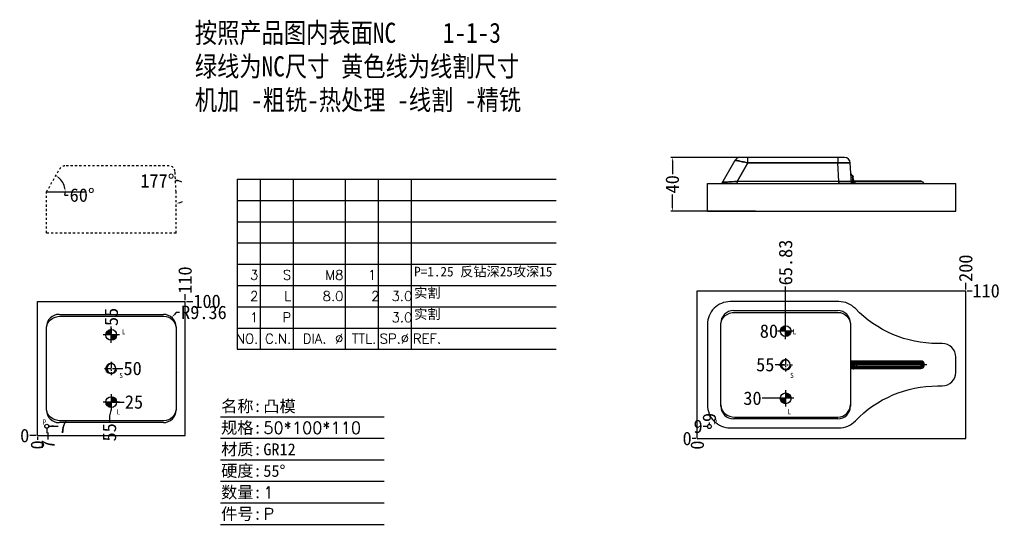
# Model space of a CAD drawing. Header units: millimetres. Extents: x 1371 to 2783, y 14891 to 15308.
# Drawn here: x 1371 to 2103, y 14891 to 15267 of the extents above; entities that cross this region are included whole.
import ezdxf
from ezdxf.enums import TextEntityAlignment as Align

# ---------------------------------------------------------------- set-up
doc = ezdxf.new("R2010")
doc.units = ezdxf.units.MM
doc.header["$LTSCALE"] = 16.335
doc.header["$PDMODE"] = 3
doc.header["$PDSIZE"] = 8
doc.linetypes.add('CENTER', pattern=[0.6, 0.375, -0.075, 0.075, -0.075])
doc.linetypes.add('HIDDEN', pattern=[0.2, 0.1, -0.1])
doc.layers.get('0').update_dxf_attribs({"linetype": 'CONTINUOUS'})
doc.layers.get('Defpoints').update_dxf_attribs({"linetype": 'CONTINUOUS'})
doc.layers.add('+BZ', color=1, linetype='CONTINUOUS', lineweight=13)
doc.layers.add('DEFAULT_2', color=8, linetype='HIDDEN')
doc.styles.add('MYCHINA', font='SimSun.ttf')
doc.styles.get("Standard").update_dxf_attribs({"font": 'txt', "width": 0.85})
doc.styles.add('STANDERD', font='TXT.shx')
doc.styles.add('standern', font='txt.shx')
doc.styles.add('文字', font='NSimSun.ttf')
doc.dimstyles.new('ISO-25_WS', dxfattribs={"dimtxt": 10, "dimasz": 2.5, "dimexe": 1, "dimexo": 1, "dimgap": 1, "dimtad": 0, "dimtoh": 1, "dimdsep": 46, "dimtxsty": '文字', "dimcen": 0, "dimclrd": 256, "dimclre": 256, "dimclrt": 256, "dimazin": 2, "dimtp": 0.1, "dimtfac": 1, "dimtofl": 0, "dimtmove": 0, "dimatfit": 3, "dimfxl": 0, "dimtolj": 1, "dimarcsym": 0})

# ---------------------------------------------------------------- blocks, each defined once
blk = doc.blocks.new('loc')
at = {"linetype": 'CENTER'}
for p, q in [((0.75, 0), (-0.75, 0)), ((0.499, -0.027), (-0.499, 0.027)), ((0.497, -0.054), (-0.497, 0.054)), ((0.493, -0.081), (-0.493, 0.081)), ((0.488, -0.107), (-0.488, 0.107)), ((0.482, -0.134), (-0.482, 0.134)), ((0.474, -0.16), (-0.474, 0.16)), ((0.464, -0.185), (-0.464, 0.185)), ((0.454, -0.21), (-0.454, 0.21)), ((0.442, -0.234), (-0.442, 0.234)), ((0.428, -0.258), (-0.428, 0.258)), ((0.414, -0.281), (-0.414, 0.281)), ((0.398, -0.303), (-0.398, 0.303)), ((0.381, -0.324), (-0.381, 0.324)), ((0.363, -0.344), (-0.363, 0.344)), ((0.344, -0.363), (-0.344, 0.363)), ((0.324, -0.381), (-0.324, 0.381)), ((0.303, -0.398), (-0.303, 0.398)), ((0.281, -0.414), (-0.281, 0.414)), ((0.258, -0.428), (-0.258, 0.428)), ((0.234, -0.442), (-0.234, 0.442)), ((0.21, -0.454), (-0.21, 0.454)), ((0.185, -0.464), (-0.185, 0.464)), ((0.16, -0.474), (-0.16, 0.474)), ((0.134, -0.482), (-0.134, 0.482)), ((0.107, -0.488), (-0.107, 0.488)), ((0.081, -0.493), (-0.081, 0.493)), ((0.054, -0.497), (-0.054, 0.497)), ((0.027, -0.499), (-0.027, 0.499)), ((0, -0.75), (0, 0.75))]:
    blk.add_line(p, q, dxfattribs=at)
blk = doc.blocks.new('LSK')
at = {"linetype": 'CENTER'}
for p, q in [((53.88, -283.24), (53.88, -270.74)), ((47.63, -276.99), (60.13, -276.99))]:
    blk.add_line(p, q, dxfattribs=at)
blk.add_circle((53.88, -276.99), 4.25)
blk.add_arc((53.88, -276.99), 5, 15, 285)
blk = doc.blocks.new('M10')
blk.add_blockref('LSK', (-53.88, 276.99))
blk = doc.blocks.new('*D275')
at = {"lineweight": -2}
blk.add_line((1383.57, 14956.98), (1378.95, 14956.98), dxfattribs=at)
at = {"layer": 'Defpoints', "color": 0}
for p in [(1378.95, 14956.98), (1384.57, 14956.98), (1384.57, 14956.98)]:
    blk.add_point(p, dxfattribs=at)
at = {"insert": (1375.08, 14956.98), "char_height": 10, "attachment_point": 5, "style": '文字'}
blk.add_mtext('\\A1;0', dxfattribs=at)
blk = doc.blocks.new('*D260')
at = {"lineweight": -2}
blk.add_line((1384.57, 14955.98), (1384.57, 14953.93), dxfattribs=at)
at = {"layer": 'Defpoints', "color": 0}
for p in [(1384.57, 14956.98), (1384.57, 14956.98), (1384.57, 14953.93)]:
    blk.add_point(p, dxfattribs=at)
at = {"insert": (1384.57, 14950.07), "char_height": 10, "attachment_point": 5, "rotation": 90, "style": '文字'}
blk.add_mtext('\\A1;0', dxfattribs=at)
blk = doc.blocks.new('*D276')
at = {"lineweight": -2}
blk.add_line((1440.57, 14981.98), (1449.2, 14981.98), dxfattribs=at)
at = {"layer": 'Defpoints', "color": 0}
for p in [(1439.57, 14981.98), (1449.2, 14981.98), (1384.57, 14956.98)]:
    blk.add_point(p, dxfattribs=at)
at = {"insert": (1456.51, 14981.98), "char_height": 10, "attachment_point": 5, "style": '文字'}
blk.add_mtext('\\A1;25', dxfattribs=at)
blk = doc.blocks.new('*D261')
at = {"lineweight": -2}
blk.add_line((1440.57, 15006.98), (1448.15, 15006.98), dxfattribs=at)
at = {"layer": 'Defpoints', "color": 0}
for p in [(1439.57, 15006.98), (1448.15, 15006.98), (1384.57, 14956.98)]:
    blk.add_point(p, dxfattribs=at)
at = {"insert": (1455.48, 15006.98), "char_height": 10, "attachment_point": 5, "style": '文字'}
blk.add_mtext('\\A1;50', dxfattribs=at)
blk = doc.blocks.new('*D277')
at = {"lineweight": -2}
for p, q in [((1439.57, 14980.98), (1439.57, 14976.68)), ((1439.57, 14976.68), (1438.24, 14971.68)), ((1438.24, 14971.68), (1438.24, 14966.68))]:
    blk.add_line(p, q, dxfattribs=at)
at = {"layer": 'Defpoints', "color": 0}
for p in [(1439.57, 14981.98), (1438.24, 14966.68), (1384.57, 14956.98)]:
    blk.add_point(p, dxfattribs=at)
at = {"insert": (1438.24, 14959.43), "char_height": 10, "attachment_point": 5, "rotation": 90, "style": '文字'}
blk.add_mtext('\\A1;55', dxfattribs=at)
blk = doc.blocks.new('*D278')
at = {"lineweight": -2}
blk.add_line((1494.57, 15057.98), (1494.57, 15062.3), dxfattribs=at)
at = {"layer": 'Defpoints', "color": 0}
for p in [(1494.57, 15062.3), (1494.57, 15056.98), (1384.57, 14956.98)]:
    blk.add_point(p, dxfattribs=at)
at = {"insert": (1494.57, 15072.8), "char_height": 10, "attachment_point": 5, "rotation": 90, "style": '文字'}
blk.add_mtext('\\A1;110', dxfattribs=at)
blk = doc.blocks.new('*D262')
at = {"lineweight": -2}
blk.add_line((1495.57, 15056.98), (1500.4, 15056.98), dxfattribs=at)
at = {"layer": 'Defpoints', "color": 0}
for p in [(1494.57, 15056.98), (1500.4, 15056.98), (1384.57, 14956.98)]:
    blk.add_point(p, dxfattribs=at)
at = {"insert": (1510.9, 15056.98), "char_height": 10, "attachment_point": 5, "style": '文字'}
blk.add_mtext('\\A1;100', dxfattribs=at)
blk = doc.blocks.new('*D279')
at = {"lineweight": -2}
for p, q in [((1439.57, 15032.98), (1439.57, 15036.98)), ((1439.57, 15036.98), (1439.58, 15033.15)), ((1439.58, 15033.15), (1439.58, 15038.15))]:
    blk.add_line(p, q, dxfattribs=at)
at = {"layer": 'Defpoints', "color": 0}
for p in [(1439.58, 15038.15), (1439.57, 15031.98), (1384.57, 14956.98)]:
    blk.add_point(p, dxfattribs=at)
at = {"insert": (1439.58, 15045.4), "char_height": 10, "attachment_point": 5, "rotation": 90, "style": '文字'}
blk.add_mtext('\\A1;55', dxfattribs=at)
blk = doc.blocks.new('GDK')
for p, q in [((0.64, -3.96), (28.24, -3.96)), ((0.64, -7.59), (28.24, -7.59)), ((0.64, -11.21), (28.24, -11.21)), ((0.64, -14.84), (28.24, -14.84)), ((0.64, -18.47), (28.24, -18.47)), ((0.64, -22.09), (28.24, -22.09))]:
    blk.add_line(p, q)
at = {"style": 'MYCHINA'}
for s, p in [('名称:', (0.76, -3.18)), ('规格:', (0.76, -6.81)), ('材质:', (0.76, -10.44)), ('硬度:', (0.76, -14.06)), ('数量:', (0.76, -17.69)), ('件号:', (0.76, -21.32))]:
    blk.add_text(s, height=2, dxfattribs=at).set_placement(p)
for tag, p, style in [('NAME', (7.87, -3.21), 'MYCHINA'), ('DIM', (7.87, -6.84), 'standern'), ('MATERIAL', (7.87, -10.46), 'MYCHINA'), ('HRC', (7.87, -14.09), 'MYCHINA'), ('TTL', (7.87, -17.72), 'standern'), ('NO', (7.87, -21.34), 'standern')]:
    blk.add_attdef(tag, p, '', height=2, dxfattribs=dict(style=style))
blk = doc.blocks.new('*D263')
at = {"lineweight": -2}
for p, q in [((1392.57, 14963.98), (1396.57, 14963.98)), ((1396.57, 14963.98), (1394.97, 14963.92)), ((1394.97, 14963.92), (1399.97, 14963.92))]:
    blk.add_line(p, q, dxfattribs=at)
at = {"layer": 'Defpoints', "color": 0}
for p in [(1391.57, 14963.98), (1399.97, 14963.92), (1384.57, 14956.98)]:
    blk.add_point(p, dxfattribs=at)
at = {"insert": (1403.66, 14963.92), "char_height": 10, "attachment_point": 5, "style": '文字'}
blk.add_mtext('\\A1;7', dxfattribs=at)
blk = doc.blocks.new('*D256')
at = {"lineweight": -2}
for p, q in [((1391.57, 14962.98), (1391.57, 14958.98)), ((1391.57, 14958.98), (1392.31, 14959.22)), ((1392.31, 14959.22), (1392.31, 14954.22))]:
    blk.add_line(p, q, dxfattribs=at)
at = {"layer": 'Defpoints', "color": 0}
for p in [(1391.57, 14963.98), (1384.57, 14956.98), (1392.31, 14954.22)]:
    blk.add_point(p, dxfattribs=at)
at = {"insert": (1392.31, 14950.52), "char_height": 10, "attachment_point": 5, "rotation": 90, "style": '文字'}
blk.add_mtext('\\A1;7', dxfattribs=at)
blk = doc.blocks.new('*D264')
at = {"lineweight": -2}
blk.add_line((1875.12, 14954.79), (1872.4, 14954.79), dxfattribs=at)
at = {"layer": 'Defpoints', "color": 0}
for p in [(1872.4, 14954.79), (1876.12, 14954.79), (1876.12, 14954.79)]:
    blk.add_point(p, dxfattribs=at)
at = {"insert": (1868.54, 14954.79), "char_height": 10, "attachment_point": 5, "style": '文字'}
blk.add_mtext('\\A1;0', dxfattribs=at)
blk = doc.blocks.new('*D257')
at = {"lineweight": -2}
blk.add_line((1876.12, 14953.79), (1876.12, 14953.79), dxfattribs=at)
at = {"layer": 'Defpoints', "color": 0}
for p in [(1876.12, 14954.79), (1876.12, 14954.79), (1876.12, 14953.79)]:
    blk.add_point(p, dxfattribs=at)
at = {"insert": (1876.12, 14949.93), "char_height": 10, "attachment_point": 5, "rotation": 90, "style": '文字'}
blk.add_mtext('\\A1;0', dxfattribs=at)
blk = doc.blocks.new('*D265')
at = {"lineweight": -2}
blk.add_line((1885.12, 14964.79), (1885.12, 14966.66), dxfattribs=at)
at = {"layer": 'Defpoints', "color": 0}
for p in [(1885.12, 14966.66), (1885.12, 14963.79), (1876.12, 14954.79)]:
    blk.add_point(p, dxfattribs=at)
at = {"insert": (1885.12, 14970.52), "char_height": 10, "attachment_point": 5, "rotation": 90, "style": '文字'}
blk.add_mtext('\\A1;9', dxfattribs=at)
blk = doc.blocks.new('*D258')
at = {"lineweight": -2}
blk.add_line((1884.12, 14963.79), (1880.56, 14963.79), dxfattribs=at)
at = {"layer": 'Defpoints', "color": 0}
for p in [(1880.56, 14963.79), (1885.12, 14963.79), (1876.12, 14954.79)]:
    blk.add_point(p, dxfattribs=at)
at = {"insert": (1876.7, 14963.79), "char_height": 10, "attachment_point": 5, "style": '文字'}
blk.add_mtext('\\A1;9', dxfattribs=at)
blk = doc.blocks.new('*D266')
at = {"lineweight": -2}
blk.add_line((2076.12, 15065.79), (2076.12, 15070.7), dxfattribs=at)
at = {"layer": 'Defpoints', "color": 0}
for p in [(2076.12, 15070.7), (2076.12, 15064.79), (1876.12, 14954.79)]:
    blk.add_point(p, dxfattribs=at)
at = {"insert": (2076.12, 15081.65), "char_height": 10, "attachment_point": 5, "rotation": 90, "style": '文字'}
blk.add_mtext('\\A1;200', dxfattribs=at)
blk = doc.blocks.new('*D259')
at = {"lineweight": -2}
blk.add_line((2077.12, 15064.79), (2080.78, 15064.79), dxfattribs=at)
at = {"layer": 'Defpoints', "color": 0}
for p in [(2076.12, 15064.79), (2080.78, 15064.79), (1876.12, 14954.79)]:
    blk.add_point(p, dxfattribs=at)
at = {"insert": (2091.28, 15064.79), "char_height": 10, "attachment_point": 5, "style": '文字'}
blk.add_mtext('\\A1;110', dxfattribs=at)
blk = doc.blocks.new('*D267')
at = {"lineweight": -2}
for p, q in [((1929.56, 14984.76), (1924.56, 14984.76)), ((1934.56, 14984.78), (1929.56, 14984.76)), ((1940.95, 14984.78), (1934.56, 14984.78))]:
    blk.add_line(p, q, dxfattribs=at)
at = {"layer": 'Defpoints', "color": 0}
for p in [(1924.56, 14984.76), (1941.95, 14984.78), (1876.12, 14954.79)]:
    blk.add_point(p, dxfattribs=at)
at = {"insert": (1917.22, 14984.76), "char_height": 10, "attachment_point": 5, "style": '文字'}
blk.add_mtext('\\A1;30', dxfattribs=at)
blk = doc.blocks.new('*D268')
at = {"lineweight": -2}
blk.add_line((1940.95, 15009.79), (1934.01, 15009.79), dxfattribs=at)
at = {"layer": 'Defpoints', "color": 0}
for p in [(1934.01, 15009.79), (1941.95, 15009.79), (1876.12, 14954.79)]:
    blk.add_point(p, dxfattribs=at)
at = {"insert": (1926.76, 15009.79), "char_height": 10, "attachment_point": 5, "style": '文字'}
blk.add_mtext('\\A1;55', dxfattribs=at)
blk = doc.blocks.new('*D269')
at = {"lineweight": -2}
blk.add_line((1940.95, 15034.78), (1936.92, 15034.78), dxfattribs=at)
at = {"layer": 'Defpoints', "color": 0}
for p in [(1936.92, 15034.78), (1941.95, 15034.78), (1876.12, 14954.79)]:
    blk.add_point(p, dxfattribs=at)
at = {"insert": (1929.47, 15034.78), "char_height": 10, "attachment_point": 5, "style": '文字'}
blk.add_mtext('\\A1;80', dxfattribs=at)
blk = doc.blocks.new('*D270')
at = {"lineweight": -2}
blk.add_line((1941.95, 15035.78), (1941.95, 15067.94), dxfattribs=at)
at = {"layer": 'Defpoints', "color": 0}
for p in [(1941.95, 15067.94), (1941.95, 15034.78), (1876.12, 14954.79)]:
    blk.add_point(p, dxfattribs=at)
at = {"insert": (1941.95, 15085.94), "char_height": 10, "attachment_point": 5, "rotation": 90, "style": '文字'}
blk.add_mtext('\\A1;65.83', dxfattribs=at)
blk = doc.blocks.new('*D271')
at = {"lineweight": -2}
for p, q in [((1919.36, 15164.19), (1856.53, 15164.19)), ((1857.53, 15161.69), (1857.53, 15151.69)), ((1857.53, 15126.69), (1857.53, 15136.69)), ((1919.36, 15124.19), (1856.53, 15124.19))]:
    blk.add_line(p, q, dxfattribs=at)
for points in [[(1857.11, 15161.69), (1857.95, 15161.69), (1857.53, 15164.19)], [(1857.11, 15126.69), (1857.95, 15126.69), (1857.53, 15124.19)]]:
    blk.add_solid(points)
at = {"layer": 'Defpoints', "color": 0}
for p in [(1857.53, 15164.19), (1920.36, 15164.19), (1920.36, 15124.19)]:
    blk.add_point(p, dxfattribs=at)
at = {"insert": (1857.53, 15144.19), "char_height": 10, "attachment_point": 5, "rotation": 90, "style": '文字'}
blk.add_mtext('\\A1;40', dxfattribs=at)
blk = doc.blocks.new('*D272')
at = {"lineweight": -2}
blk.add_line((1489.86, 15146.77), (1487.36, 15146.77), dxfattribs=at)
for start, end in [(76.13924, 93), (59.27848, 76.13924), (286.86076, 303.72152)]:
    blk.add_arc((1487.82, 15138.49), 8.53, start, end, dxfattribs=at)
for points in [[(1489.83, 15146.35), (1489.9, 15147.18), (1487.38, 15147)], [(1490.36, 15129.92), (1490.23, 15130.74), (1487.82, 15129.96)]]:
    blk.add_solid(points)
at = {"layer": 'Defpoints', "color": 0}
for p in [(1487.02, 15153.8), (1480.51, 15134.1), (1487.82, 15138.49), (1487.82, 15138.49), (1487.82, 15107.88)]:
    blk.add_point(p, dxfattribs=at)
at = {"insert": (1473.92, 15146.77), "char_height": 10, "attachment_point": 5, "style": '文字'}
blk.add_mtext('\\A1;177°', dxfattribs=at)
blk = doc.blocks.new('*D273')
at = {"lineweight": -2}
blk.add_line((1405.02, 15136.08), (1407.52, 15136.08), dxfattribs=at)
for start, end in [(10.30338, 49.69662), (349.69662, 0)]:
    blk.add_arc((1391.32, 15138.57), 13.92, start, end, dxfattribs=at)
for points in [[(1400.09, 15148.85), (1400.57, 15149.53), (1398.28, 15150.63)], [(1405.43, 15141.1), (1404.6, 15141.02), (1405.24, 15138.57)]]:
    blk.add_solid(points)
at = {"layer": 'Defpoints', "color": 0}
for p in [(1401.23, 15155.73), (1401.99, 15147.52), (1391.32, 15138.57), (1391.32, 15138.57), (1420.68, 15138.57)]:
    blk.add_point(p, dxfattribs=at)
at = {"insert": (1417.88, 15136.08), "char_height": 10, "attachment_point": 5, "style": '文字'}
blk.add_mtext('\\A1;60°', dxfattribs=at)
blk = doc.blocks.new('*D274')
at = {"lineweight": -2}
for p, q in [((1487.95, 15048.71), (1486.3, 15046.83)), ((1490.45, 15048.71), (1487.95, 15048.71))]:
    blk.add_line(p, q, dxfattribs=at)
blk.add_solid([(1485.98, 15047.1), (1486.61, 15046.55), (1484.64, 15044.95)])
at = {"layer": 'Defpoints', "color": 0}
for p in [(1484.64, 15044.95), (1478.46, 15037.92)]:
    blk.add_point(p, dxfattribs=at)
at = {"insert": (1508.59, 15048.71), "char_height": 10, "attachment_point": 5, "style": '文字'}
blk.add_mtext('\\A1;R9.36', dxfattribs=at)

msp = doc.modelspace()

# ---------------------------------------------------------------- linework, layer by layer
at = {"color": 3, "linetype": 'Continuous'}
for p, q in [((1894.433, 15144.886), (1904.335, 15162.036)), ((1985.832, 15164.186), (1908.058, 15164.186)), ((1913.681, 15160.147), (1913.681, 15164.186)), ((1980.839, 15164.186), (1980.839, 15160.147)), ((1913.681, 15160.147), (1905.711, 15146.344)), ((1905.711, 15146.307), (1913.681, 15160.111)), ((1913.681, 15160.147), (1913.681, 15160.111)), ((1913.681, 15160.147), (1980.839, 15160.147)), ((1980.839, 15160.111), (1913.681, 15160.111)), ((1980.839, 15160.111), (1980.839, 15160.147)), ((1981.562, 15146.344), (1980.839, 15160.147)), ((1990.062, 15160.227), (1990.065, 15160.227)), ((1990.924, 15144.886), (1990.126, 15160.111)), ((1990.126, 15160.111), (1990.126, 15160.111)), ((1905.711, 15145.586), (1905.711, 15146.344)), ((1981.562, 15146.344), (1905.711, 15146.344)), ((1981.562, 15146.307), (1905.711, 15146.307)), ((1990.679, 15149.554), (1991.378, 15149.585)), ((1990.789, 15146.331), (1990.848, 15146.34)), ((1992.392, 15147.435), (1990.795, 15147.351)), ((1991.622, 15150.819), (1991.801, 15147.404)), ((1992.392, 15147.435), (1992.261, 15149.938)), ((2042.875, 15146.487), (1993.391, 15146.487)), ((1993.391, 15146.487), (1993.391, 15144.886)), ((1905.711, 15145.586), (1905.711, 15144.886)), ((1992.194, 15145.614), (1992.193, 15145.782)), ((2043.788, 15145.894), (1993.391, 15145.894)), ((1903.061, 15050.089), (1980.834, 15050.089)), ((1903.061, 15050.089), (1980.834, 15050.089)), ((1893.701, 14978.844), (1893.701, 15040.729)), ((1990.201, 15040.722), (1990.201, 14978.85)), ((1990.201, 15040.722), (1990.201, 14978.85)), ((1990.679, 15012.552), (1990.795, 15012.552)), ((1990.849, 15012.714), (1992.347, 15012.714)), ((1991.424, 15012.555), (1991.378, 15012.555)), ((1991.548, 15012.784), (1992.347, 15012.784)), ((1991.801, 15010.999), (1991.685, 15010.999)), ((1991.685, 15008.573), (1991.801, 15008.573)), ((1992.016, 15011.642), (1991.97, 15011.642)), ((1991.97, 15007.931), (1992.016, 15007.931)), ((1992.087, 15011.657), (1992.016, 15011.642)), ((1992.016, 15007.931), (1992.087, 15007.915)), ((1992.976, 15010.089), (1992.277, 15010.086)), ((1992.277, 15009.486), (1992.976, 15009.483)), ((1992.347, 15012.784), (1992.347, 15012.714)), ((1992.392, 15009.486), (1992.392, 15010.086)), ((1992.976, 15010.089), (1993.022, 15010.089)), ((1993.022, 15009.483), (1992.976, 15009.483)), ((1993.093, 15010.086), (1993.022, 15010.089)), ((1993.022, 15010.089), (1993.022, 15009.483)), ((1993.093, 15010.086), (1993.022, 15010.089)), ((1993.022, 15009.483), (1993.391, 15009.486)), ((1993.022, 15009.483), (1993.093, 15009.486)), ((1993.093, 15010.086), (2042.575, 15010.086)), ((2042.575, 15009.486), (1993.093, 15009.486)), ((1993.391, 15012.553), (1994.72, 15012.553)), ((1993.391, 15007.02), (1993.391, 15012.553)), ((2042.575, 15011), (1993.391, 15011)), ((1993.391, 15008.573), (2042.575, 15008.573)), ((2042.575, 15012.553), (1994.72, 15012.553)), ((1994.72, 15012.553), (1994.72, 15007.02)), ((2042.575, 15011.639), (1994.72, 15011.639)), ((1994.72, 15007.933), (2042.575, 15007.933)), ((2047.183, 15009.786), (2008.067, 15009.786)), ((2042.575, 15012.553), (2042.575, 15010.086)), ((2042.575, 15009.486), (2042.575, 15007.02)), ((1990.795, 15007.02), (1990.679, 15007.02)), ((1990.849, 15006.858), (1992.347, 15006.858)), ((1991.378, 15007.017), (1991.424, 15007.017)), ((1992.347, 15006.788), (1991.548, 15006.788)), ((1992.347, 15006.858), (1992.347, 15006.788)), ((1994.72, 15007.02), (1993.391, 15007.02)), ((1994.72, 15007.02), (2042.575, 15007.02)), ((1980.834, 14969.484), (1903.061, 14969.484))]:
    msp.add_line(p, q, dxfattribs=at)
at = {"color": 0, "lineweight": -2}
for p, q in [((1533.263, 15148.017), (1533.263, 15021.297)), ((1533.263, 15148.017), (1771.048, 15148.017)), ((1550.543, 15148.017), (1550.543, 15021.297)), ((1575.023, 15148.017), (1575.023, 15021.297)), ((1613.903, 15148.017), (1613.903, 15021.297)), ((1638.383, 15148.017), (1638.383, 15021.297)), ((1662.863, 15148.017), (1662.863, 15021.297)), ((1533.263, 15132.177), (1771.048, 15132.177)), ((1533.263, 15116.337), (1771.048, 15116.337)), ((1533.263, 15100.497), (1771.048, 15100.497)), ((1533.263, 15084.657), (1771.048, 15084.657)), ((1533.263, 15068.817), (1771.048, 15068.817)), ((1533.263, 15052.977), (1771.048, 15052.977)), ((1533.263, 15037.137), (1771.048, 15037.137)), ((1533.263, 15021.297), (1771.048, 15021.297))]:
    msp.add_line(p, q, dxfattribs=at)
at = {"color": 7, "linetype": 'Continuous'}
for p, q in [((1981.562, 15146.344), (1981.562, 15145.586)), ((1981.625, 15145.586), (1981.625, 15144.886))]:
    msp.add_line(p, q, dxfattribs=at)
at = {"color": 2}
for p, q in [((1883.621, 15124.186), (1883.621, 15144.886)), ((1883.621, 15144.886), (2068.621, 15144.886)), ((2068.621, 15124.186), (2068.621, 15144.886)), ((1883.621, 15124.186), (2068.621, 15124.186)), ((1400.682, 15047.285), (1478.455, 15047.285)), ((1400.682, 15047.285), (1478.455, 15047.285)), ((1391.322, 14976.04), (1391.322, 15037.925)), ((1391.322, 14976.04), (1391.322, 15037.925)), ((1487.822, 15037.918), (1487.822, 14976.046)), ((1487.822, 15037.918), (1487.822, 14976.046)), ((1893.701, 14978.844), (1893.701, 15040.729)), ((1489.242, 15003.984), (1489.242, 15004.054)), ((1489.242, 15003.984), (1489.242, 15004.054)), ((1478.455, 14966.68), (1400.682, 14966.68)), ((1478.455, 14966.68), (1400.682, 14966.68))]:
    msp.add_line(p, q, dxfattribs=at)
for p, q in [((1391.322, 15138.572), (1420.681, 15138.572)), ((1876.121, 15064.786), (2076.121, 15064.786)), ((1876.121, 14954.786), (1876.121, 15064.786)), ((2076.121, 14954.786), (2076.121, 15064.786)), ((1384.569, 15056.982), (1494.567, 15056.982)), ((1384.569, 14956.982), (1384.569, 15056.982)), ((1494.567, 14956.982), (1494.567, 15056.982)), ((1384.569, 14956.982), (1494.567, 14956.982)), ((1876.121, 14954.786), (2076.121, 14954.786))]:
    msp.add_line(p, q)
at = {"color": 1, "linetype": 'Continuous'}
for p, q in [((1401.78, 15045.982), (1478.535, 15045.982)), ((1904.159, 15048.786), (1980.914, 15048.786)), ((1904.159, 14970.786), (1980.914, 14970.786)), ((1478.535, 14967.982), (1401.78, 14967.982))]:
    msp.add_line(p, q, dxfattribs=at)
at = {"color": 3, "linetype": 'Continuous'}
msp.add_lwpolyline([(1991.622, 15150.819), (1991.696, 15150.787), (1991.983, 15150.579), (1992.18, 15150.284), (1992.261, 15149.938)], dxfattribs=at)
at = {"color": 2}
msp.add_lwpolyline([(1993.866, 14967.994, -0.2038213), (2055.094, 14994.035), (2058.621, 14994.035, 0.4142136), (2068.621, 15004.035), (2068.621, 15015.537, 0.4142136), (2058.621, 15025.537), (2055.094, 15025.537, -0.2038213), (1993.866, 15051.578, 0.2038213), (1981.621, 15056.786), (1900.621, 15056.786, 0.4142136), (1883.621, 15039.786), (1883.621, 14979.786, 0.4142136), (1900.621, 14962.786), (1981.621, 14962.786, 0.2038213)], format="xyb", close=True, dxfattribs=at)
for centre in [(1941.949, 15034.784), (1941.949, 15034.784), (1439.57, 15031.982), (1439.57, 15031.982), (1439.57, 14981.982), (1439.57, 14981.982), (1941.949, 14984.784), (1941.949, 14984.784)]:
    msp.add_circle(centre, 4, dxfattribs=at)
for centre in [(1391.569, 14963.982), (1885.121, 14963.786)]:
    msp.add_circle(centre, 1.5)
at = {"color": 3, "linetype": 'Continuous'}
for centre, radius, start, end in [((1908.058, 15159.886), 4.3, 90, 149.999995), ((1985.832, 15159.886), 4.3, 3.000908, 90.000685), ((1992.232, 15152.405), 1.7, 182.998262, 248.956745), ((1992.347, 15146.386), 1.5, 183, 270), ((1991.452, 15150.161), 3.972, 265.20419, 271.463329), ((1991.435, 15151.012), 4.822, 271.400898, 271.794169), ((1991.375, 15152.65), 6.462, 271.869353, 273.463512), ((1993.391, 15147.487), 1, 183, 270), ((2042.875, 15145.487), 1, 24.000508, 89.999623), ((2045.342, 15146.586), 1.7, 204.000394, 270), ((1903.061, 15040.729), 9.36, 90, 180), ((1980.841, 15040.729), 9.36, 359.95991, 90.040087), ((1980.841, 15040.729), 9.36, 359.95991, 90.040087), ((1992.379, 15012.551), 1.7, 179.979992, 245.903589), ((1992.379, 15007.021), 1.7, 114.096129, 180.020499), ((1992.495, 15012.551), 1.7, 179.979771, 245.903814), ((1992.495, 15007.021), 1.7, 114.096316, 180.020008), ((2041.122, 15009.792), 49.889, 178.786242, 180.396909), ((1992.378, 15012.554), 1, 179.98032, 245.904022), ((1992.378, 15007.018), 1, 114.096143, 180.020517), ((1992.424, 15012.554), 1, 179.98101, 245.90415), ((1992.424, 15007.018), 1, 114.095987, 180.019683), ((1992.555, 15006.789), 1.006, 94.328432, 180.077893), ((1991.277, 15010.086), 1, 359.980276, 65.903193), ((1991.277, 15009.486), 1, 294.097025, 0.019654), ((1991.392, 15010.086), 1, 359.980315, 65.903176), ((1991.392, 15009.486), 1, 294.096986, 0.019683), ((2026.23, 15009.783), 34.357, 178.808055, 180.374102), ((1991.276, 15010.09), 1.7, 359.979991, 65.903094), ((1991.276, 15009.483), 1.7, 294.096676, 0.020201), ((1991.322, 15010.09), 1.7, 359.979777, 65.903315), ((1991.322, 15009.483), 1.7, 294.097111, 0.019781), ((1998.499, 15009.786), 5.539, 178.803096, 180.377675), ((2042.575, 15009.786), 2.767, 270.000001, 90), ((2042.575, 15009.786), 1.853, 270.002409, 89.997591), ((2042.575, 15009.786), 1.214, 270.002396, 89.997604), ((2042.575, 15009.786), 0.3, 270, 90), ((1903.061, 14978.844), 9.36, 180, 270), ((1980.841, 14978.844), 9.36, 269.959857, 0.040145), ((1980.841, 14978.844), 9.36, 269.959857, 0.040145)]:
    msp.add_arc(centre, radius, start, end, dxfattribs=at)
at = {"color": 2}
for centre, start, end in [((1400.682, 15037.925), 90, 180), ((1400.682, 15037.925), 90, 180), ((1478.462, 15037.925), 359.95991, 90.040087), ((1478.462, 15037.925), 359.95991, 90.040087), ((1400.682, 14976.04), 180, 270), ((1400.682, 14976.04), 180, 270), ((1478.462, 14976.04), 269.959857, 0.040145), ((1478.462, 14976.04), 269.959857, 0.040145)]:
    msp.add_arc(centre, 9.36, start, end, dxfattribs=at)
at = {"color": 1, "linetype": 'Continuous', "extrusion": (0, 0, -1)}
for centre, major_axis, ratio, start_param, end_param in [((1402.061, 15036.669), (-10.706, 0.972), 0.8651348, -0.07837, 1.4662554), ((1478.509, 15036.669), (-6.594, -6.594), 0.9972647, 2.357564, 3.9256213), ((1904.44, 15039.473), (-10.706, 0.972), 0.8651348, -0.07837, 1.4662554), ((1980.888, 15039.473), (-6.594, -6.594), 0.9972647, 2.357564, 3.9256213), ((1402.061, 14977.295), (10.706, 0.972), 0.8651348, 1.6753373, 3.2199626), ((1478.509, 14977.295), (-6.594, 6.594), 0.9972647, 2.357564, 3.9256213)]:
    msp.add_ellipse(centre, major_axis=major_axis, ratio=ratio, start_param=start_param, end_param=end_param, dxfattribs=at)
at = {"color": 1, "linetype": 'Continuous'}
for centre, major_axis, ratio, start_param, end_param in [((1904.44, 14980.099), (-10.706, -0.972), 0.8651348, -0.07837, 1.4662554), ((1980.888, 14980.099), (-6.594, 6.594), 0.9972647, 2.357564, 3.9256213)]:
    msp.add_ellipse(centre, major_axis=major_axis, ratio=ratio, start_param=start_param, end_param=end_param, dxfattribs=at)
at = {"color": 3, "linetype": 'Continuous'}
for points, start_tangent, end_tangent in [([(1904.335, 15162.036), (1904.579, 15162.021), (1905.267, 15161.905), (1906.354, 15161.695), (1907.804, 15161.396), (1909.565, 15161.021), (1911.537, 15160.59), (1913.681, 15160.111)], (0.5048203, 0.8632245), (0.975432, -0.2203008)), ([(1913.681, 15160.111), (1911.565, 15160.584), (1909.588, 15161.016), (1907.809, 15161.396), (1906.341, 15161.697), (1905.25, 15161.908), (1904.571, 15162.022), (1904.335, 15162.036)], (-0.9754318, 0.2203016), (-0.5048219, -0.8632235)), ([(1980.839, 15160.147), (1982.785, 15160.193), (1984.657, 15160.227), (1986.383, 15160.248), (1987.896, 15160.255), (1989.139, 15160.248), (1990.062, 15160.227)], (0.9996591, 0.0261081), (0.9934425, -0.1143329)), ([(1980.839, 15160.111), (1982.905, 15160.155), (1984.867, 15160.186), (1986.626, 15160.201), (1988.096, 15160.201), (1989.203, 15160.186), (1989.891, 15160.155), (1990.126, 15160.111)], (0.9997086, 0.0241415), (0.0474881, -0.9988718)), ([(1990.126, 15160.111), (1989.891, 15160.155), (1989.203, 15160.186), (1988.096, 15160.201), (1986.626, 15160.201), (1984.866, 15160.186), (1982.905, 15160.155), (1980.839, 15160.111)], (-0.0474079, 0.9988756), (-0.9997087, -0.0241367)), ([(1905.711, 15146.307), (1903.061, 15146.131), (1900.717, 15145.978), (1898.603, 15145.844), (1896.918, 15145.74), (1895.75, 15145.673), (1895.062, 15145.638), (1894.866, 15145.636)], (-0.9977632, -0.0668472), (0.4876441, 0.8730425)), ([(1894.866, 15145.636), (1895.047, 15145.637), (1895.612, 15145.665), (1896.523, 15145.717), (1897.735, 15145.79), (1899.356, 15145.892), (1901.17, 15146.008), (1903.271, 15146.145), (1905.711, 15146.307)], (-0.4876455, -0.8730417), (0.9977632, 0.066847)), ([(1990.849, 15146.307), (1990.617, 15146.292), (1989.931, 15146.281), (1988.825, 15146.275), (1987.356, 15146.275), (1985.596, 15146.281), (1983.632, 15146.292), (1981.562, 15146.307)], (0.0520528, -0.9986443), (-0.9999647, 0.0084032)), ([(1981.562, 15146.307), (1983.633, 15146.292), (1985.596, 15146.281), (1987.357, 15146.275), (1988.826, 15146.275), (1989.931, 15146.281), (1990.617, 15146.292), (1990.849, 15146.307)], (0.9999647, -0.008403), (-0.0523222, 0.9986303)), ([(1981.562, 15146.344), (1983.513, 15146.336), (1985.388, 15146.331), (1987.114, 15146.328), (1988.626, 15146.326), (1989.867, 15146.328), (1990.789, 15146.331)], (0.9999913, -0.0041654), (0.9900403, 0.1407845)), ([(1990.849, 15146.307), (1990.928, 15146.241), (1991.119, 15146.203)], (0.0522465, -0.9986342), (0.9965683, -0.0827751)), ([(1990.85, 15146.307), (1990.904, 15146.25), (1991.078, 15146.209), (1991.374, 15146.19), (1991.768, 15146.199), (1992.209, 15146.239)], (0.0478314, -0.9988554), (0.9899902, 0.1411362)), ([(1991.766, 15146.2), (1992.208, 15146.238)], (0.9982563, 0.0590292), (0.9932155, 0.1162883)), ([(1991.801, 15147.404), (1991.855, 15147.03), (1991.996, 15146.626), (1992.209, 15146.239)], (0.0633638, -0.9979905), (0.5530547, -0.8331449)), ([(1992.208, 15146.238), (1991.993, 15146.633), (1991.854, 15147.037), (1991.801, 15147.404)], (-0.5519762, 0.8338599), (-0.0645402, 0.9979151)), ([(1992.209, 15146.239), (1992.193, 15145.7), (1992.215, 15145.265), (1992.268, 15144.983), (1992.347, 15144.886)], (-0.0660913, -0.9978136), (0.9999993, 0.0011402)), ([(1992.193, 15145.782), (1992.208, 15146.238)], (-0.0001929, 1), (0.0895358, 0.9959836)), ([(1993.391, 15145.894), (1992.982, 15145.936), (1992.599, 15146.05), (1992.208, 15146.238)], (-0.9999992, 0.0012946), (-0.8615966, 0.5075936)), ([(1992.209, 15146.239), (1992.584, 15146.057), (1993.004, 15145.931), (1993.391, 15145.894)], (0.866773, -0.4987029), (0.9999346, -0.0114339)), ([(1990.679, 15012.552), (1990.638, 15012.439), (1990.601, 15012.112), (1990.57, 15011.6), (1990.548, 15010.944), (1990.536, 15010.19), (1990.536, 15009.405), (1990.547, 15008.649), (1990.569, 15007.986), (1990.6, 15007.467), (1990.638, 15007.134), (1990.679, 15007.02)], (-0.9999926, 0.0038436), (0.9999909, 0.0042646)), ([(1990.849, 15012.714), (1990.829, 15012.637), (1990.811, 15012.575), (1990.795, 15012.552)], (-0.280688, -0.9597991), (-1, -0.0002449)), ([(1990.849, 15012.714), (1990.928, 15012.219), (1991.119, 15011.81), (1991.423, 15011.452), (1991.766, 15011.212), (1992.208, 15011.046)], (0.0079826, -0.9999681), (0.9753266, -0.2207671)), ([(1990.85, 15006.858), (1990.904, 15007.269), (1991.078, 15007.694), (1991.374, 15008.074), (1991.768, 15008.362), (1992.209, 15008.526)], (0.0084594, 0.9999642), (0.9741524, 0.2258917)), ([(1991.874, 15009.559), (1991.55, 15009.532), (1991.326, 15009.493), (1991.234, 15009.447)], (-0.9985979, -0.0529366), (-0.3907129, -0.9205126)), ([(1991.378, 15007.017), (1991.337, 15007.133), (1991.299, 15007.469), (1991.268, 15007.997), (1991.246, 15008.674), (1991.234, 15009.447)], (-0.9999412, -0.01084), (-0.0064862, 0.999979)), ([(1991.244, 15010.849), (1991.266, 15011.548), (1991.298, 15012.089), (1991.336, 15012.435), (1991.378, 15012.555)], (0.0217522, 0.9997634), (0.9999742, -0.0071858)), ([(1991.88, 15010.498), (1991.558, 15010.582), (1991.335, 15010.705), (1991.244, 15010.849)], (-0.9862075, 0.1655137), (-0.1248455, 0.9921762)), ([(1991.424, 15012.555), (1991.444, 15012.567), (1991.454, 15012.582)], (0.9999978, 0.0021178), (0.4657311, 0.8849263)), ([(1991.548, 15012.784), (1991.518, 15012.742), (1991.487, 15012.663), (1991.454, 15012.582)], (-0.7892971, -0.6140115), (-0.3816556, -0.9243046)), ([(1992.087, 15011.657), (1991.756, 15011.872), (1991.534, 15012.197), (1991.454, 15012.582)], (-0.9295954, 0.3685815), (-0.0052008, 0.9999865)), ([(1992.087, 15007.915), (1991.756, 15007.7), (1991.534, 15007.376), (1991.454, 15006.99)], (-0.9296052, -0.3685569), (-0.0051942, -0.9999865)), ([(1991.548, 15012.784), (1991.587, 15012.51), (1991.706, 15012.243), (1991.92, 15012.002), (1992.167, 15011.854), (1992.479, 15011.78)], (0.002029, -0.9999979), (0.9972146, -0.0745861)), ([(1991.685, 15010.999), (1991.663, 15010.926), (1991.644, 15010.713), (1991.63, 15010.392), (1991.623, 15009.996), (1991.623, 15009.575), (1991.63, 15009.18), (1991.644, 15008.857), (1991.663, 15008.646), (1991.685, 15008.573)], (-0.9999664, 0.008194), (0.9999856, 0.0053686)), ([(1992.208, 15011.046), (1991.993, 15011.018), (1991.854, 15011.003), (1991.801, 15010.999)], (-0.9929497, -0.1185365), (-0.9964489, 0.0841996)), ([(1991.801, 15008.573), (1991.855, 15008.569), (1991.996, 15008.553), (1992.209, 15008.526)], (0.9969896, 0.0775355), (0.9929974, -0.1181365)), ([(1991.874, 15009.559), (1992.296, 15009.591), (1992.633, 15009.635), (1992.863, 15009.689), (1992.96, 15009.749)], (0.9985767, 0.0533346), (0.3900824, 0.92078)), ([(1991.874, 15009.559), (1991.881, 15009.043), (1991.896, 15008.587), (1991.917, 15008.232), (1991.943, 15008.007), (1991.97, 15007.931)], (0.006417, -0.9999794), (0.9999446, 0.0105223)), ([(1991.97, 15011.641), (1991.942, 15011.563), (1991.916, 15011.332), (1991.895, 15010.966), (1991.88, 15010.498)], (-0.9999729, 0.0073659), (-0.0216418, -0.9997658)), ([(1991.88, 15010.498), (1992.305, 15010.398), (1992.643, 15010.257), (1992.868, 15010.087), (1992.961, 15009.902)], (0.9861518, -0.1658455), (0.1247076, -0.9921935)), ([(1992.479, 15011.78), (1992.337, 15011.746), (1992.203, 15011.699), (1992.087, 15011.657)], (-0.9886653, -0.1501366), (-0.9463808, -0.3230532)), ([(1992.087, 15011.657), (1992.497, 15011.401), (1992.819, 15011.031), (1993.023, 15010.58), (1993.093, 15010.086)], (0.9181573, -0.396216), (0, -1)), ([(1992.087, 15007.915), (1992.498, 15008.171), (1992.819, 15008.541), (1993.023, 15008.991), (1993.093, 15009.486)], (0.918157, 0.3962167), (0, 1)), ([(1992.087, 15007.915), (1992.205, 15007.872), (1992.34, 15007.826), (1992.479, 15007.792)], (0.9462638, -0.3233957), (0.9886386, -0.1503123)), ([(1992.347, 15012.714), (1992.284, 15012.273), (1992.235, 15011.863), (1992.202, 15011.477), (1992.193, 15011.218), (1992.208, 15011.046)], (-0.2058334, -0.9785871), (0.3616007, -0.9323331)), ([(1992.209, 15008.526), (1992.193, 15008.306), (1992.215, 15007.922), (1992.268, 15007.422), (1992.347, 15006.858)], (-0.2802624, -0.9599234), (0.1550781, -0.9879022)), ([(1993.391, 15011), (1992.982, 15011.005), (1992.599, 15011.019), (1992.208, 15011.046)], (-0.9999998, -0.0005764), (-0.9971428, 0.0755398)), ([(1992.209, 15008.526), (1992.584, 15008.552), (1993.004, 15008.568), (1993.391, 15008.573)], (0.9969001, 0.0786779), (0.999987, -0.0050911)), ([(1992.277, 15009.486), (1992.269, 15009.527), (1992.263, 15009.636), (1992.261, 15009.785), (1992.263, 15009.935), (1992.269, 15010.045), (1992.277, 15010.086)], (-0.9999412, -0.0108414), (0.9999716, -0.0075367)), ([(1992.347, 15006.788), (1992.35, 15007.104), (1992.367, 15007.364), (1992.396, 15007.581), (1992.43, 15007.718), (1992.479, 15007.792)], (-0.0201042, 0.9997979), (0.9121542, 0.4098472)), ([(1992.347, 15012.784), (1992.35, 15012.467), (1992.367, 15012.206), (1992.396, 15011.989), (1992.431, 15011.853), (1992.479, 15011.78)], (-0.0135239, -0.9999085), (0.9209542, -0.3896707)), ([(1992.347, 15012.784), (1993.162, 15012.714), (1993.934, 15012.607), (1994.72, 15012.553)], (0.9996842, -0.0251312), (1, -0.0000178)), ([(1992.347, 15012.714), (1992.634, 15012.658), (1992.902, 15012.604), (1993.15, 15012.567), (1993.391, 15012.553)], (0.9817178, -0.1903424), (0.9999555, -0.0094331)), ([(1994.72, 15011.639), (1993.938, 15011.665), (1993.179, 15011.727), (1992.479, 15011.78)], (-1, 0.0000143), (-0.9990435, 0.0437271)), ([(1992.479, 15007.792), (1993.183, 15007.845), (1993.888, 15007.904), (1994.72, 15007.933)], (0.9990755, 0.0429893), (0.9999609, 0.0088463)), ([(1992.96, 15009.749), (1992.963, 15009.614), (1992.969, 15009.518), (1992.976, 15009.483)], (0.0064366, -0.9999793), (0.9999816, -0.0060691)), ([(1992.976, 15010.089), (1992.97, 15010.065), (1992.965, 15009.999), (1992.961, 15009.902)], (-0.999981, -0.0061663), (-0.0217014, -0.9997645)), ([(1990.795, 15007.02), (1990.811, 15006.997), (1990.829, 15006.935), (1990.849, 15006.858)], (0.9999987, 0.0015873), (0.2811283, -0.9596702)), ([(1991.454, 15006.99), (1991.444, 15007.005), (1991.424, 15007.017)], (-0.4657594, 0.8849114), (-1, -0.0002243)), ([(1991.548, 15006.788), (1991.517, 15006.831), (1991.487, 15006.91), (1991.454, 15006.99)], (-0.90168, 0.432404), (-0.4665679, 0.8844854)), ([(1992.347, 15006.858), (1992.726, 15006.933), (1993.073, 15006.996), (1993.391, 15007.02)], (0.9843992, 0.1759496), (1, 0.0000018)), ([(1992.347, 15006.788), (1993.187, 15006.862), (1993.949, 15006.967), (1994.72, 15007.02)], (0.9978108, 0.0661335), (0.9994625, 0.0327817))]:
    msp.add_spline(points, degree=3, dxfattribs=dict(at, start_tangent=start_tangent, end_tangent=end_tangent))
msp.add_open_spline([(1990.065, 15160.227), (1990.064, 15160.227), (1989.79, 15160.259), (1989.01, 15160.239), (1987.813, 15160.262), (1986.308, 15160.248), (1984.608, 15160.229), (1982.759, 15160.194), (1981.487, 15160.164), (1980.839, 15160.147)], degree=3, knots=[0.7657535, 0.7657535, 0.7657535, 0.7657535, 0.7697365, 1.6935796, 2.9360299, 4.4494667, 6.1755676, 8.0477268, 9.9938757, 9.9938757, 9.9938757, 9.9938757], dxfattribs=at)
at = {"layer": 'DEFAULT_2', "color": 3, "linetype": 'HIDDEN'}
for p, q in [((1391.322, 15138.572), (1401.228, 15155.73)), ((1482.726, 15157.88), (1404.952, 15157.88)), ((1487.822, 15138.49), (1487.02, 15153.805)), ((1487.02, 15153.805), (1487.02, 15153.805))]:
    msp.add_line(p, q, dxfattribs=at)
at = {"layer": 'DEFAULT_2', "color": 8, "linetype": 'HIDDEN'}
for p, q in [((1981.562, 15146.344), (1981.562, 15146.307)), ((1981.562, 15144.886), (1981.562, 15145.586))]:
    msp.add_line(p, q, dxfattribs=at)
at = {"layer": 'DEFAULT_2', "color": 2, "linetype": 'HIDDEN'}
for p, q in [((1391.322, 15107.88), (1391.322, 15138.572)), ((1487.822, 15107.88), (1487.822, 15138.49)), ((1487.822, 15107.88), (1391.322, 15107.88))]:
    msp.add_line(p, q, dxfattribs=at)
at = {"layer": 'DEFAULT_2', "color": 3, "linetype": 'HIDDEN'}
for centre, start, end in [((1404.952, 15153.58), 90, 149.999995), ((1482.726, 15153.58), 3.000908, 90.000685)]:
    msp.add_arc(centre, 4.3, start, end, dxfattribs=at)
at = {"layer": 'DEFAULT_2', "color": 8, "linetype": 'HIDDEN'}
msp.add_arc((1997.524, 15145.716), 5.331, 181.101447, 181.407527, dxfattribs=at)
at = {"layer": 'DEFAULT_2', "color": 8, "linetype": 'HIDDEN', "start_tangent": (-1, -0.0002023), "end_tangent": (-0.0246133, 0.999697)}
msp.add_spline([(1992.347, 15144.886), (1992.284, 15144.945), (1992.235, 15145.118), (1992.202, 15145.425), (1992.195, 15145.585)], degree=3, dxfattribs=at)

# ---------------------------------------------------------------- block references
at = {"color": 2, "xscale": 8, "yscale": 8, "zscale": 8}
for p in [(1439.57, 15031.982), (1439.57, 15031.982), (1941.949, 15034.784), (1941.949, 15034.784)]:
    msp.add_blockref('loc', p, dxfattribs=at)
at = {"color": 2, "rotation": 180}
for name, p, xscale, yscale, zscale in [('M10', (1941.951, 15009.786), -0.7999999999992724, 0.7999999999992724, 0.8), ('M10', (1439.572, 15007.005), -0.7999999999992724, 0.7999999999992724, 0.8), ('loc', (1439.57, 14981.982), -8, 8, 8), ('loc', (1439.57, 14981.982), -8, 8, 8), ('loc', (1941.949, 14984.784), -8, 8, 8), ('loc', (1941.949, 14984.784), -8, 8, 8)]:
    msp.add_blockref(name, p, dxfattribs=dict(at, xscale=xscale, yscale=yscale, zscale=zscale))
at = {"color": 0, "xscale": 4.423680000001696, "yscale": 4.423679999999877, "zscale": 4.42368}
msp.add_blockref('GDK', (1518.03, 14988.618), dxfattribs=at).add_auto_attribs({'NAME': '凸模', 'DIM': '50*100*110', 'MATERIAL': 'GR12', 'HRC': '55%%D', 'TTL': '1', 'NO': 'P'})

# ---------------------------------------------------------------- texts
at = {"layer": '+BZ', "char_height": 3.84, "width": 78.65622, "attachment_point": 1}
for s, insert in [('L', (1947.143, 15036.348)), ('L', (1447.408, 15036.273)), ('S', (1445.555, 15003.685)), ('S', (1945.29, 15003.759)), ('L', (1443.573, 14976.633)), ('L', (1943.308, 14976.707)), ('P', (1388.556, 14969.053)), ('P', (1888.291, 14969.127))]:
    msp.add_mtext(s, dxfattribs=dict(at, insert=insert))
at = {"color": 0, "lineweight": -2, "style": 'STANDERD'}
for s, p in [('3', (1549.103, 15073.137)), ('S', (1573.583, 15073.137)), ('M8', (1612.463, 15073.137)), ('1', (1636.943, 15073.137)), ('2', (1549.103, 15057.297)), ('L', (1573.583, 15057.297)), ('8.0', (1612.463, 15057.297)), ('2', (1639.345, 15057.297)), ('3.0', (1663.825, 15057.297)), ('1', (1549.103, 15041.457)), ('P', (1573.583, 15041.457)), ('3.0', (1663.825, 15041.457)), ('NO.', (1549.103, 15025.617)), ('C.N.', (1573.583, 15025.617)), ('DIA. %%c', (1612.463, 15025.617)), ('TTL.', (1636.943, 15025.617)), ('SP.%%c', (1661.423, 15025.617))]:
    msp.add_text(s, height=7.2, dxfattribs=at).set_placement(p, align=Align.RIGHT)
msp.add_text('REF.', height=7.2, dxfattribs=at).set_placement((1664.303, 15025.617))
at = {"insert": (1501.83, 15264.534), "char_height": 15, "width": 322.98725, "attachment_point": 1}
msp.add_mtext('按照产品图内表面NC    1-1-3\\P绿线为NC尺寸 黄色线为线割尺寸   \\P机加 -粗铣-热处理 -线割 -精铣  \\P          ', dxfattribs=at)
at = {"color": 0, "lineweight": -2, "char_height": 7.2, "width": 105.85439, "attachment_point": 1, "style": 'STANDERD'}
for s, insert in [('{\\fNSimSun|b0|i0|c134|p49;P=1.25 反钻深25攻深15}', (1665.193, 15082.752)), ('{\\fNSimSun|b0|i0|c134|p49;实割}', (1665.193, 15066.912)), ('{\\fNSimSun|b0|i0|c134|p49;实割}', (1665.193, 15051.072))]:
    msp.add_mtext(s, dxfattribs=dict(at, insert=insert))

# ---------------------------------------------------------------- dimensions: what is measured, and where the dimension line sits
at = {"color": 2}
dim = msp.add_linear_dim(base=(1857.531, 15164.186), p1=(1920.361, 15124.186), p2=(1920.361, 15164.186), angle=90, dimstyle='ISO-25_WS', dxfattribs=at)
dim.commit()
dim.dimension.update_dxf_attribs({"geometry": '*D271', "text_midpoint": (1857.531, 15144.186)})
for base, line1, line2, picture, middle in [((1401.986, 15147.52), ((1391.322, 15138.572), (1401.228, 15155.73)), ((1391.322, 15138.572), (1420.681, 15138.572)), '*D273', (1417.88, 15136.082)), ((1480.514, 15134.098), ((1487.822, 15107.88), (1487.822, 15138.49)), ((1487.822, 15138.49), (1487.02, 15153.805)), '*D272', (1473.92, 15146.768))]:
    dim = msp.add_angular_dim_2l(base=base, line1=line1, line2=line2, dimstyle='ISO-25_WS')
    dim.commit()
    dim.dimension.update_dxf_attribs({"geometry": picture, "text_midpoint": middle})
for feature_location, offset, dtype, origin, picture, middle in [((1941.949, 15034.784), (0, 33.161), 1, (1876.121, 14954.786), '*D270', (1941.949, 15085.944)), ((2076.121, 15064.786), (0, 5.917), 1, (1876.121, 14954.786), '*D266', (2076.121, 15081.648)), ((2076.121, 15064.786), (4.659, 0), 0, (1876.121, 14954.786), '*D259', (2091.28, 15064.786)), ((1941.949, 15034.784), (-5.031, 0), 0, (1876.121, 14954.786), '*D269', (1929.473, 15034.784)), ((1941.949, 15009.786), (-7.934, 0), 0, (1876.121, 14954.786), '*D268', (1926.765, 15009.786)), ((1941.949, 14984.784), (-17.392, -0.02), 0, (1876.121, 14954.786), '*D267', (1917.224, 14984.764)), ((1876.120958612, 14954.78610117), (-3.719933107, 0), 0, (1876.120958612, 14954.78610117), '*D264', (1868.539914394, 14954.78610117)), ((1876.120958612, 14954.78610117), (0, -0.991492745), 1, (1876.120958612, 14954.78610117), '*D257', (1876.120958612, 14949.933497314))]:
    dim = msp.add_ordinate_dim(feature_location=feature_location, offset=offset, dtype=dtype, origin=origin, dimstyle='ISO-25_WS', dxfattribs=at)
    dim.commit()
    dim.dimension.update_dxf_attribs({"geometry": picture, "text_midpoint": middle})
for feature_location, offset, dtype, origin, picture, middle in [((1494.567, 15056.982), (0, 5.321), 1, (1384.569, 14956.982), '*D278', (1494.567, 15072.803)), ((1494.567, 15056.982), (5.829, 0), 0, (1384.569, 14956.982), '*D262', (1510.895, 15056.982)), ((1439.57, 15031.982), (0.01, 6.165), 1, (1384.569, 14956.982), '*D279', (1439.58, 15045.397)), ((1439.569, 15006.982), (8.58, 0), 0, (1384.569, 14956.982), '*D261', (1455.482, 15006.982)), ((1439.57, 14981.982), (9.632, 0), 0, (1384.569, 14956.982), '*D276', (1456.508, 14981.982)), ((1439.57, 14981.982), (-1.325, -15.302), 1, (1384.569, 14956.982), '*D277', (1438.245, 14959.43)), ((1885.121, 14963.786), (0, 2.87), 1, (1876.121, 14954.786), '*D265', (1885.121, 14970.517)), ((1384.568503154, 14956.982224666), (-5.622742648, 0), 0, (1384.568503154, 14956.982224666), '*D275', (1375.084649395, 14956.982224666)), ((1391.569, 14963.982), (8.399, -0.065), 0, (1384.569, 14956.982), '*D263', (1403.662, 14963.918)), ((1391.569, 14963.982), (0.738, -9.765), 1, (1384.569, 14956.982), '*D256', (1392.306, 14950.523)), ((1885.121, 14963.786), (-4.563, 0), 0, (1876.121, 14954.786), '*D258', (1876.697, 14963.786)), ((1384.568503154, 14956.982224666), (0, -3.053666049), 1, (1384.568503154, 14956.982224666), '*D260', (1384.568503154, 14950.067447506))]:
    dim = msp.add_ordinate_dim(feature_location=feature_location, offset=offset, dtype=dtype, origin=origin, dimstyle='ISO-25_WS')
    dim.commit()
    dim.dimension.update_dxf_attribs({"geometry": picture, "text_midpoint": middle})
dim = msp.add_radius_dim(center=(1478.462, 15037.925), mpoint=(1484.645, 15044.952), dimstyle='ISO-25_WS', dxfattribs=at)
dim.commit()
dim.dimension.update_dxf_attribs({"geometry": '*D274', "text_midpoint": (1508.586, 15048.707)})

doc.saveas('drawing.dxf')
